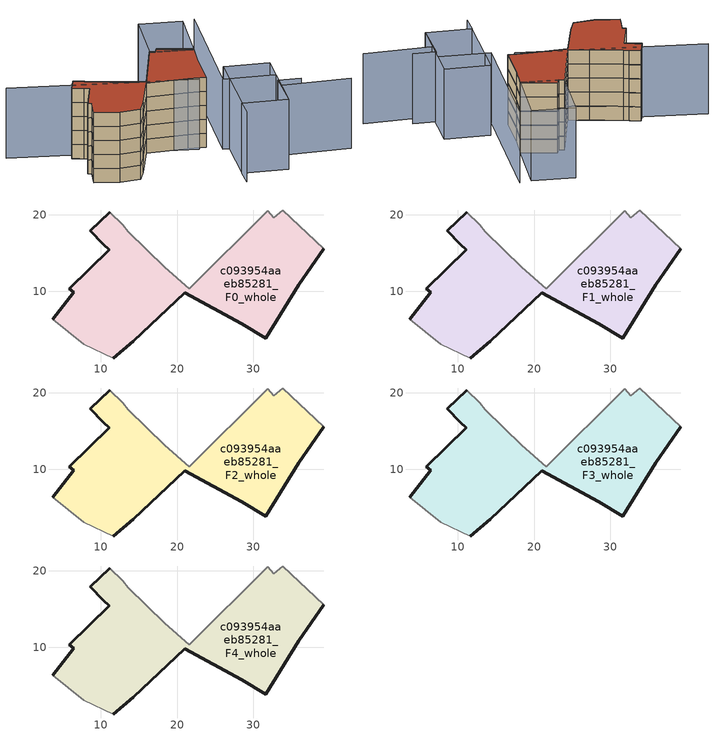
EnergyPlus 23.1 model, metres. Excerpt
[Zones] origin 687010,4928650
c093954aaeb85281_F0_whole
 floor ground (EU_floor_Construction): 31.58,3.82 35.91,10.87 39.19,15.57 33.83,20.63 32.68,19.65 31.91,20.5 21.59,10.33 18.38,13.13 13.64,17.81 12.91,18.69 11.2,20.34 8.66,17.95 10.34,16.18 11.09,15.4 5.88,10.33 6.51,9.84 3.74,6.32 7.76,3.04 11.62,1.26 14.29,3.44 21.03,9.8 28.44,5.76 z0
 wall outside (EU_wall_Construction): 3.74,6.32 6.51,9.84 5.88,10.33 11.09,15.4 10.34,16.18 8.66,17.95 11.2,20.34 / 39.19,15.57 35.91,10.87 31.58,3.82 28.44,5.76 21.03,9.8 14.29,3.44 11.62,1.26 z0:3
 wall adiabatic (EU_wall_Construction): 11.2,20.34 12.91,18.69 13.64,17.81 18.38,13.13 21.59,10.33 31.91,20.5 32.68,19.65 33.83,20.63 39.19,15.57 / 11.62,1.26 7.76,3.04 3.74,6.32 z0:3
c093954aaeb85281_F1_whole
 floor to c093954aaeb85281_F0_whole (EU_floor_Construction): 31.58,3.82 35.91,10.87 39.19,15.57 33.83,20.63 32.68,19.65 31.91,20.5 21.59,10.33 18.38,13.13 13.64,17.81 12.9,18.69 11.2,20.34 8.65,17.95 10.34,16.18 11.09,15.4 5.88,10.33 6.5,9.84 3.74,6.32 7.76,3.04 11.62,1.26 14.28,3.44 21.02,9.8 28.44,5.76 z3
 wall outside (EU_wall_Construction): 3.74,6.32 6.51,9.84 5.88,10.33 11.09,15.4 10.34,16.18 8.66,17.95 11.2,20.34 / 39.19,15.57 35.91,10.87 31.58,3.82 28.44,5.76 21.03,9.8 14.29,3.44 11.62,1.26 z3:6
 wall adiabatic (EU_wall_Construction): 11.2,20.34 12.91,18.69 13.64,17.81 18.38,13.13 21.59,10.33 31.91,20.5 32.68,19.65 33.83,20.63 39.19,15.57 / 11.62,1.26 7.76,3.04 3.74,6.32 z3:6
c093954aaeb85281_F2_whole
 floor to c093954aaeb85281_F1_whole (EU_floor_Construction): 31.58,3.82 35.91,10.87 39.19,15.57 33.83,20.63 32.68,19.65 31.91,20.5 21.59,10.33 18.38,13.13 13.64,17.81 12.9,18.69 11.2,20.34 8.65,17.95 10.34,16.18 11.09,15.4 5.88,10.33 6.5,9.84 3.74,6.32 7.76,3.04 11.62,1.26 14.28,3.44 21.02,9.8 28.44,5.76 z6
 wall outside (EU_wall_Construction): 3.74,6.32 6.51,9.84 5.88,10.33 11.09,15.4 10.34,16.18 8.66,17.95 11.2,20.34 / 39.19,15.57 35.91,10.87 31.58,3.82 28.44,5.76 21.03,9.8 14.29,3.44 11.62,1.26 z6:9
 wall adiabatic (EU_wall_Construction): 11.2,20.34 12.91,18.69 13.64,17.81 18.38,13.13 21.59,10.33 31.91,20.5 32.68,19.65 33.83,20.63 39.19,15.57 / 11.62,1.26 7.76,3.04 3.74,6.32 z6:9
c093954aaeb85281_F3_whole
 floor to c093954aaeb85281_F2_whole (EU_floor_Construction): 31.58,3.82 35.91,10.87 39.19,15.57 33.83,20.63 32.68,19.65 31.91,20.5 21.59,10.33 18.38,13.13 13.64,17.81 12.9,18.69 11.2,20.34 8.65,17.95 10.34,16.18 11.09,15.4 5.88,10.33 6.5,9.84 3.74,6.32 7.76,3.04 11.62,1.26 14.28,3.44 21.02,9.8 28.44,5.76 z9
 wall outside (EU_wall_Construction): 3.74,6.32 6.51,9.84 5.88,10.33 11.09,15.4 10.34,16.18 8.66,17.95 11.2,20.34 / 39.19,15.57 35.91,10.87 31.58,3.82 28.44,5.76 21.03,9.8 14.29,3.44 11.62,1.26 z9:12
 wall adiabatic (EU_wall_Construction): 11.2,20.34 12.91,18.69 13.64,17.81 18.38,13.13 21.59,10.33 31.91,20.5 32.68,19.65 33.83,20.63 39.19,15.57 / 11.62,1.26 7.76,3.04 3.74,6.32 z9:12
c093954aaeb85281_F4_whole
 floor to c093954aaeb85281_F3_whole (EU_floor_Construction): 31.58,3.82 35.91,10.87 39.19,15.57 33.83,20.63 32.68,19.65 31.91,20.5 21.59,10.33 18.38,13.13 13.64,17.81 12.9,18.69 11.2,20.34 8.65,17.95 10.34,16.18 11.09,15.4 5.88,10.33 6.5,9.84 3.74,6.32 7.76,3.04 11.62,1.26 14.28,3.44 21.02,9.8 28.44,5.76 z12
 wall outside (EU_wall_Construction): 3.74,6.32 6.51,9.84 5.88,10.33 11.09,15.4 10.34,16.18 8.66,17.95 11.2,20.34 / 39.19,15.57 35.91,10.87 31.58,3.82 28.44,5.76 21.03,9.8 14.29,3.44 11.62,1.26 z12:15
 wall adiabatic (EU_wall_Construction): 11.2,20.34 12.91,18.69 13.64,17.81 18.38,13.13 21.59,10.33 31.91,20.5 32.68,19.65 33.83,20.63 39.19,15.57 / 11.62,1.26 7.76,3.04 3.74,6.32 z12:15
 roof outside (EU_roof_Construction): 39.19,15.57 35.91,10.87 31.58,3.82 28.44,5.76 21.03,9.8 14.29,3.44 11.62,1.26 7.76,3.04 3.74,6.32 6.51,9.84 5.88,10.33 11.09,15.4 10.34,16.18 8.66,17.95 11.2,20.34 12.91,18.69 13.64,17.81 18.38,13.13 21.59,10.33 31.91,20.5 32.68,19.65 33.83,20.63 z15
shading: 25.98,-13.67 28.04,-10.03 / 36.19,-14.7 40.74,-6.77 / 40.74,-6.77 44.89,-9.15 / 51.92,-15.87 39.87,-9.06 / 42.32,-4.64 33.32,1.04 / 33.32,1.04 49.15,26.09 / 30,4.12 -0.67,26.77 / 28.15,-10.09 37.49,5.32 / 37.49,5.32 45.44,0.5 / 45.44,0.5 36.1,-14.91 / 36.1,-14.91 28.15,-10.09 / 46.81,26.89 39.06,15.36 / 39.06,15.36 31.75,20.27 / 31.75,20.27 39.51,31.8 / 39.51,31.8 46.81,26.89 z0:15
[Building]
EU S2 Campaign: North Axis=0; Terrain=City; Solar Distribution=FullExterior
[Site:Location]
Bologna: Latitude=44.5; Longitude=11.25; Time Zone=1; Elevation=37
[SizingPeriod:WeatherFileDays]
AnnualSizingPeriod: Begin Month=1; Begin Day of Month=1; End Month=12; End Day of Month=31; Day of Week for Start Day=Monday; Use Weather File Daylight Saving Period=No; Use Weather File Rain and Snow Indicators=No
[MATERIAL]
EU_InternalMass_Material: Roughness=MediumRough; Thickness=0.1; Conductivity=1; Density=1800; Specific Heat=900; Thermal Absorptance=0.9; Solar Absorptance=0.7; Visible Absorptance=0.7
[MATERIAL:NOMASS] Roughness=MediumRough; Thermal Absorptance=0.9; Solar Absorptance=0.7; Visible Absorptance=0.7
Name | Thermal Resistance
EU_wall_NoMass | 0.905828
EU_roof_NoMass | 0.37593
EU_floor_NoMass | 0.67114
[CONSTRUCTION]
EU_wall_Construction: EU_wall_NoMass
EU_roof_Construction: EU_roof_NoMass
EU_floor_Construction: EU_floor_NoMass
EU_InternalMass_Construction: EU_InternalMass_Material
[ZONE] Type=1; Multiplier=1; Ceiling Height=autocalculate; Floor Area=autocalculate; Part of Total Floor Area=Yes
Name | Volume
c093954aaeb85281_F0_whole | 953.35
c093954aaeb85281_F1_whole; c093954aaeb85281_F2_whole; c093954aaeb85281_F3_whole; c093954aaeb85281_F4_whole | 953.353
[INTERNALMASS] Construction=EU_InternalMass_Construction; Surface Area=317.783
Name | Zone or ZoneList
c093954aaeb85281_F0_whole_EU_InternalMass | c093954aaeb85281_F0_whole
c093954aaeb85281_F1_whole_EU_InternalMass | c093954aaeb85281_F1_whole
c093954aaeb85281_F2_whole_EU_InternalMass | c093954aaeb85281_F2_whole
c093954aaeb85281_F3_whole_EU_InternalMass | c093954aaeb85281_F3_whole
c093954aaeb85281_F4_whole_EU_InternalMass | c093954aaeb85281_F4_whole
[OTHEREQUIPMENT] Fuel Type=Electricity; Design Level Calculation Method=Watts/Area; Power per Zone Floor Area=1; Fraction Latent=0; Fraction Radiant=0; Fraction Lost=0; Carbon Dioxide Generation Rate=0; EndUse Subcategory=EU_Step8_InternalGains
Name | Zone or ZoneList or Space or SpaceList | Schedule
EU_Step8_InternalGain_c093954aaeb85281_F0_whole_f000 | c093954aaeb85281_F0_whole | EU_Step8_GainSchedule_c093954aaeb85281_F0_whole_f000
EU_Step8_InternalGain_c093954aaeb85281_F1_whole_f000 | c093954aaeb85281_F1_whole | EU_Step8_GainSchedule_c093954aaeb85281_F1_whole_f000
EU_Step8_InternalGain_c093954aaeb85281_F2_whole_f000 | c093954aaeb85281_F2_whole | EU_Step8_GainSchedule_c093954aaeb85281_F2_whole_f000
EU_Step8_InternalGain_c093954aaeb85281_F3_whole_f000 | c093954aaeb85281_F3_whole | EU_Step8_GainSchedule_c093954aaeb85281_F3_whole_f000
EU_Step8_InternalGain_c093954aaeb85281_F4_whole_f000 | c093954aaeb85281_F4_whole | EU_Step8_GainSchedule_c093954aaeb85281_F4_whole_f000
[ZONEVENTILATION:DESIGNFLOWRATE] Schedule=EU_AlwaysOn; Design Flow Rate Calculation Method=AirChanges/Hour; Air Changes per Hour=0.73129; Ventilation Type=Natural; Fan Pressure Rise=0; Fan Total Efficiency=1; Constant Term Coefficient=1; Temperature Term Coefficient=0; Velocity Term Coefficient=0; Velocity Squared Term Coefficient=0; Minimum Indoor Temperature=-100; Maximum Indoor Temperature=100; Delta Temperature=-100; Minimum Outdoor Temperature=-100; Maximum Outdoor Temperature=100; Maximum Wind Speed=40
Name | Zone or ZoneList or Space or SpaceList
EU_ConstantAir_c093954aaeb85281_F0_whole | c093954aaeb85281_F0_whole
EU_ConstantAir_c093954aaeb85281_F1_whole | c093954aaeb85281_F1_whole
EU_ConstantAir_c093954aaeb85281_F2_whole | c093954aaeb85281_F2_whole
EU_ConstantAir_c093954aaeb85281_F3_whole | c093954aaeb85281_F3_whole
EU_ConstantAir_c093954aaeb85281_F4_whole | c093954aaeb85281_F4_whole
[HVACTEMPLATE:THERMOSTAT] Constant Heating Setpoint=20; Constant Cooling Setpoint=50
EU_HeatOnly_c093954aaeb85281_F0_whole; EU_HeatOnly_c093954aaeb85281_F1_whole; EU_HeatOnly_c093954aaeb85281_F2_whole; EU_HeatOnly_c093954aaeb85281_F3_whole; EU_HeatOnly_c093954aaeb85281_F4_whole
[HVACTEMPLATE:ZONE:IDEALLOADSAIRSYSTEM] System Availability Schedule=EU_AlwaysOn; Maximum Heating Supply Air Temperature=50; Minimum Cooling Supply Air Temperature=13; Maximum Heating Supply Air Humidity Ratio=0.0156; Minimum Cooling Supply Air Humidity Ratio=0.0077; Heating Limit=NoLimit; Cooling Limit=NoLimit; Heating Availability Schedule=EU_AlwaysOn; Cooling Availability Schedule=EU_CoolingOff; Dehumidification Control Type=ConstantSensibleHeatRatio; Cooling Sensible Heat Ratio=0.7; Dehumidification Setpoint=60; Humidification Control Type=None; Humidification Setpoint=30; Outdoor Air Method=None; Outdoor Air Flow Rate per Person=0.00944; Outdoor Air Flow Rate per Zone Floor Area=0; Outdoor Air Flow Rate per Zone=0; Demand Controlled Ventilation Type=None; Outdoor Air Economizer Type=NoEconomizer; Heat Recovery Type=None; Sensible Heat Recovery Effectiveness=0.7; Latent Heat Recovery Effectiveness=0.65
Name | Template Thermostat
c093954aaeb85281_F0_whole | EU_HeatOnly_c093954aaeb85281_F0_whole
c093954aaeb85281_F1_whole | EU_HeatOnly_c093954aaeb85281_F1_whole
c093954aaeb85281_F2_whole | EU_HeatOnly_c093954aaeb85281_F2_whole
c093954aaeb85281_F3_whole | EU_HeatOnly_c093954aaeb85281_F3_whole
c093954aaeb85281_F4_whole | EU_HeatOnly_c093954aaeb85281_F4_whole
[SIZING:ZONE] Zone Cooling Design Supply Air Temperature Input Method=SupplyAirTemperature; Zone Cooling Design Supply Air Temperature=13; Zone Heating Design Supply Air Temperature Input Method=SupplyAirTemperature; Zone Heating Design Supply Air Temperature=50; Zone Cooling Design Supply Air Humidity Ratio=0.008; Zone Heating Design Supply Air Humidity Ratio=0.008; Cooling Design Air Flow Method=DesignDay; Cooling Design Air Flow Rate=0; Cooling Minimum Air Flow per Zone Floor Area=0.000762; Cooling Minimum Air Flow=0; Cooling Minimum Air Flow Fraction=0.2; Heating Design Air Flow Method=DesignDay; Heating Design Air Flow Rate=0; Heating Maximum Air Flow per Zone Floor Area=0.002032; Heating Maximum Air Flow=0.141576; Heating Maximum Air Flow Fraction=0.3; Account for Dedicated Outdoor Air System=No; Dedicated Outdoor Air System Control Strategy=NeutralSupplyAir; Dedicated Outdoor Air Low Setpoint Temperature for Design=autosize; Dedicated Outdoor Air High Setpoint Temperature for Design=autosize; Zone Load Sizing Method=Sensible Load Only No Latent Load; Zone Latent Cooling Design Supply Air Humidity Ratio Input Method=HumidityRatioDifference; Zone Cooling Design Supply Air Humidity Ratio Difference=0.005; Zone Latent Heating Design Supply Air Humidity Ratio Input Method=HumidityRatioDifference; Zone Humidification Design Supply Air Humidity Ratio Difference=0.005
c093954aaeb85281_F0_whole; c093954aaeb85281_F1_whole; c093954aaeb85281_F2_whole; c093954aaeb85281_F3_whole; c093954aaeb85281_F4_whole
[SCHEDULE:CONSTANT]
Name | Hourly Value
EU_AlwaysOn | 1
EU_CoolingOff | 0
[SCHEDULE:FILE] Column Number=1; Rows to Skip at Top=0; Number of Hours of Data=8760; Column Separator=Comma; Interpolate to Timestep=No; Minutes per Item=60; Adjust Schedule for Daylight Savings=Yes
Name | File
EU_Step8_GainSchedule_c093954aaeb85281_F0_whole_f000 | ../../schedules/c093954aaeb85281/c093954aaeb85281_F0_whole_f000_gain.csv
EU_Step8_GainSchedule_c093954aaeb85281_F1_whole_f000 | ../../schedules/c093954aaeb85281/c093954aaeb85281_F1_whole_f000_gain.csv
EU_Step8_GainSchedule_c093954aaeb85281_F2_whole_f000 | ../../schedules/c093954aaeb85281/c093954aaeb85281_F2_whole_f000_gain.csv
EU_Step8_GainSchedule_c093954aaeb85281_F3_whole_f000 | ../../schedules/c093954aaeb85281/c093954aaeb85281_F3_whole_f000_gain.csv
EU_Step8_GainSchedule_c093954aaeb85281_F4_whole_f000 | ../../schedules/c093954aaeb85281/c093954aaeb85281_F4_whole_f000_gain.csv
